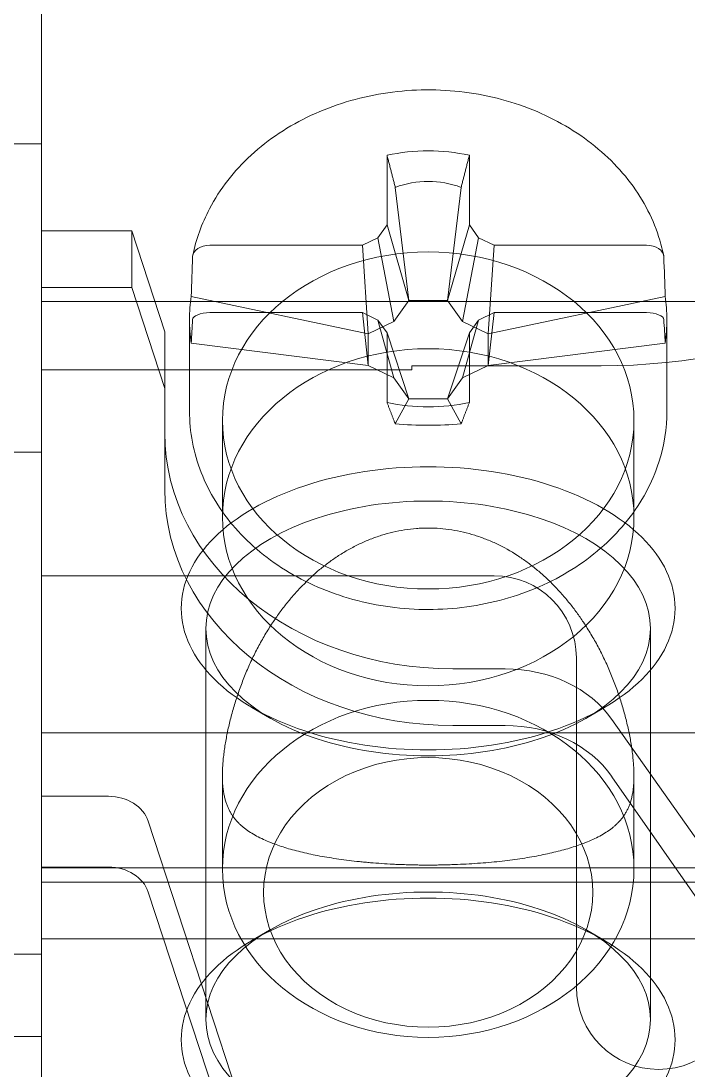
# Model space of a CAD drawing. Header units: millimetres. Extents: x 42151 to 59780, y 37376 to 44547.
# Drawn here: x 47656.36 to 47664.47, y 42997.36 to 43010.11 of the extents above; entities that cross this region are included whole.
import ezdxf

# ---------------------------------------------------------------- set-up
doc = ezdxf.new("R2010")
doc.units = ezdxf.units.MM
doc.set_wipeout_variables(frame=1)
doc.layers.add('! NO PLOT !', color=7, linetype='Continuous', true_color=0xff75dd, plot=False)
doc.layers.add('000-PI-Oprema', color=30, linetype='Continuous', lineweight=5)
doc.layers.add('004-PI-DIN Šina', color=3, linetype='Continuous')

# ---------------------------------------------------------------- blocks, each defined once
blk = doc.blocks.new('*U134')
at = {"layer": '004-PI-DIN Šina'}
blk.add_lwpolyline([(0, -12.5), (610, -12.5)], dxfattribs=at)
blk = doc.blocks.new('Shrack distriblock 125A')
blk.add_wipeout([(50953.151, 45336.978), (51024.151, 45336.978), (51024.151, 45240.978), (51017.651, 45240.978), (51017.651, 45241.478), (50959.651, 45241.478), (50959.651, 45240.978), (50953.151, 45240.978), (50953.151, 45241.478)]).dxf.layer = '! NO PLOT !'
at = {"layer": '000-PI-Oprema'}
for p, q in [((50959.651, 45307.148), (50959.651, 45272.808)), ((50959.651, 45307.148), (50959.651, 45272.808)), ((50953.151, 45283.928), (50959.651, 45283.928)), ((50953.151, 45283.928), (50959.651, 45283.928)), ((50963.851, 45283.787), (50963.851, 45282.94)), ((50963.851, 45283.787), (50963.851, 45282.94)), ((50964.851, 45282.94), (50964.851, 45283.787)), ((50964.851, 45282.94), (50964.851, 45283.787)), ((50964.116, 45282.022), (50963.951, 45283.397)), ((50964.116, 45282.022), (50963.951, 45283.397)), ((50964.751, 45283.397), (50964.587, 45282.022)), ((50964.751, 45283.397), (50964.587, 45282.022)), ((50963.851, 45282.94), (50963.741, 45282.785)), ((50963.851, 45282.94), (50963.741, 45282.785)), ((50964.116, 45282.022), (50963.851, 45282.94)), ((50964.116, 45282.022), (50963.851, 45282.94)), ((50964.587, 45282.022), (50964.851, 45282.94)), ((50964.587, 45282.022), (50964.851, 45282.94)), ((50964.961, 45282.785), (50964.851, 45282.94)), ((50964.961, 45282.785), (50964.851, 45282.94)), ((50960.749, 45282.87), (50959.651, 45282.87)), ((50960.749, 45282.87), (50959.651, 45282.87)), ((50961.151, 45281.641), (50960.749, 45282.87)), ((50960.749, 45282.87), (50960.749, 45282.182)), ((50961.151, 45281.641), (50960.749, 45282.87)), ((50960.749, 45282.87), (50960.749, 45282.182)), ((50963.741, 45282.785), (50963.551, 45282.695)), ((50963.741, 45282.785), (50963.551, 45282.695)), ((50963.935, 45281.766), (50963.741, 45282.785)), ((50963.935, 45281.766), (50963.741, 45282.785)), ((50964.961, 45282.785), (50964.767, 45281.766)), ((50964.961, 45282.785), (50964.767, 45281.766)), ((50965.151, 45282.695), (50964.961, 45282.785)), ((50965.151, 45282.695), (50964.961, 45282.785)), ((50963.551, 45282.695), (50961.698, 45282.695)), ((50963.551, 45282.695), (50961.698, 45282.695)), ((50963.622, 45281.618), (50963.551, 45282.695)), ((50963.622, 45281.618), (50963.551, 45282.695)), ((50965.151, 45282.695), (50965.08, 45281.618)), ((50965.151, 45282.695), (50965.08, 45281.618)), ((50967.004, 45282.695), (50965.151, 45282.695)), ((50967.004, 45282.695), (50965.151, 45282.695)), ((50960.749, 45282.182), (50959.651, 45282.182)), ((50960.749, 45282.182), (50959.651, 45282.182)), ((50961.151, 45280.953), (50960.749, 45282.182)), ((50961.151, 45280.953), (50960.749, 45282.182)), ((50959.651, 45282.01), (51017.651, 45282.01)), ((50959.651, 45282.01), (51017.651, 45282.01)), ((50961.472, 45282.072), (50963.622, 45281.618)), ((50961.472, 45282.072), (50963.622, 45281.618)), ((50964.116, 45282.022), (50963.935, 45281.766)), ((50964.116, 45282.022), (50963.935, 45281.766)), ((50964.116, 45282.022), (50964.587, 45282.022)), ((50964.116, 45282.022), (50964.587, 45282.022)), ((50964.767, 45281.766), (50964.587, 45282.022)), ((50964.767, 45281.766), (50964.587, 45282.022)), ((50965.08, 45281.618), (50967.23, 45282.072)), ((50965.08, 45281.618), (50967.23, 45282.072)), ((50961.698, 45281.875), (50963.551, 45281.875)), ((50961.698, 45281.875), (50963.551, 45281.875)), ((50963.551, 45281.875), (50963.622, 45281.232)), ((50963.551, 45281.875), (50963.741, 45281.785)), ((50963.551, 45281.875), (50963.622, 45281.232)), ((50963.551, 45281.875), (50963.741, 45281.785)), ((50964.961, 45281.785), (50965.151, 45281.875)), ((50964.961, 45281.785), (50965.151, 45281.875)), ((50965.08, 45281.232), (50965.151, 45281.875)), ((50965.08, 45281.232), (50965.151, 45281.875)), ((50965.151, 45281.875), (50967.004, 45281.875)), ((50965.151, 45281.875), (50967.004, 45281.875)), ((50961.451, 45280.679), (50961.451, 45281.791)), ((50961.451, 45280.679), (50961.451, 45281.791)), ((50963.935, 45281.766), (50963.622, 45281.618)), ((50963.935, 45281.766), (50963.622, 45281.618)), ((50963.741, 45281.785), (50963.851, 45281.63)), ((50963.741, 45281.785), (50963.935, 45281.084)), ((50963.741, 45281.785), (50963.851, 45281.63)), ((50963.741, 45281.785), (50963.935, 45281.084)), ((50964.767, 45281.084), (50964.961, 45281.785)), ((50964.767, 45281.084), (50964.961, 45281.785)), ((50965.08, 45281.618), (50964.767, 45281.766)), ((50965.08, 45281.618), (50964.767, 45281.766)), ((50964.851, 45281.63), (50964.961, 45281.785)), ((50964.851, 45281.63), (50964.961, 45281.785)), ((50967.251, 45280.679), (50967.251, 45281.791)), ((50967.251, 45280.679), (50967.251, 45281.791)), ((50961.151, 45280.413), (50961.151, 45281.641)), ((50961.151, 45280.413), (50961.151, 45281.641)), ((50963.622, 45281.232), (50963.622, 45281.618)), ((50963.622, 45281.232), (50963.622, 45281.618)), ((50963.851, 45281.63), (50963.851, 45280.783)), ((50963.851, 45281.63), (50964.116, 45280.827)), ((50963.851, 45281.63), (50963.851, 45280.783)), ((50963.851, 45281.63), (50964.116, 45280.827)), ((50964.587, 45280.827), (50964.851, 45281.63)), ((50964.587, 45280.827), (50964.851, 45281.63)), ((50964.851, 45280.783), (50964.851, 45281.63)), ((50964.851, 45280.783), (50964.851, 45281.63)), ((50965.08, 45281.618), (50965.08, 45281.232)), ((50965.08, 45281.618), (50965.08, 45281.232)), ((50963.622, 45281.232), (50961.472, 45281.503)), ((50963.622, 45281.232), (50961.472, 45281.503)), ((50967.23, 45281.503), (50965.08, 45281.232)), ((50967.23, 45281.503), (50965.08, 45281.232)), ((50964.151, 45281.178), (50959.651, 45281.178)), ((50964.151, 45281.178), (50959.651, 45281.178)), ((50963.622, 45281.232), (50963.935, 45281.084)), ((50963.622, 45281.232), (50963.935, 45281.084)), ((50964.151, 45281.228), (50964.151, 45281.178)), ((50966.451, 45281.228), (50964.151, 45281.228)), ((50964.151, 45281.228), (50964.151, 45281.178)), ((50966.451, 45281.228), (50964.151, 45281.228)), ((50964.767, 45281.084), (50965.08, 45281.232)), ((50964.767, 45281.084), (50965.08, 45281.232)), ((50963.935, 45281.084), (50964.116, 45280.827)), ((50963.935, 45281.084), (50964.116, 45280.827)), ((50964.587, 45280.827), (50964.767, 45281.084)), ((50964.587, 45280.827), (50964.767, 45281.084)), ((50963.951, 45280.522), (50964.116, 45280.827)), ((50963.951, 45280.522), (50964.116, 45280.827)), ((50964.587, 45280.827), (50964.116, 45280.827)), ((50964.587, 45280.827), (50964.116, 45280.827)), ((50964.587, 45280.827), (50964.751, 45280.522)), ((50964.587, 45280.827), (50964.751, 45280.522)), ((50961.851, 45280.564), (50961.851, 45279.388)), ((50961.851, 45280.564), (50961.851, 45279.388)), ((50966.851, 45280.564), (50966.851, 45279.388)), ((50966.851, 45280.564), (50966.851, 45279.388)), ((50961.151, 45279.724), (50961.151, 45280.413)), ((50961.151, 45279.724), (50961.151, 45280.413)), ((50953.151, 45280.178), (50959.651, 45280.178)), ((50953.151, 45280.178), (50959.651, 45280.178)), ((50965.151, 45278.678), (50959.651, 45278.678)), ((50965.151, 45278.678), (50959.651, 45278.678)), ((50961.651, 45278.036), (50961.651, 45273.285)), ((50961.651, 45278.036), (50961.651, 45273.285)), ((50967.051, 45278.036), (50967.051, 45273.285)), ((50967.051, 45278.036), (50967.051, 45273.285)), ((50966.151, 45273.678), (50966.151, 45277.678)), ((50966.151, 45273.678), (50966.151, 45277.678)), ((50965.285, 45277.546), (50964.651, 45277.546)), ((50965.285, 45277.546), (50964.651, 45277.546)), ((50962.423, 45276.951), (50962.209, 45277.077)), ((50962.423, 45276.951), (50962.209, 45277.077)), ((50966.279, 45276.951), (50966.493, 45277.077)), ((50966.279, 45276.951), (50966.493, 45277.077)), ((50969.067, 45273.409), (50966.584, 45276.931)), ((50969.067, 45273.409), (50966.584, 45276.931)), ((50965.285, 45276.857), (50964.651, 45276.857)), ((50965.285, 45276.857), (50964.651, 45276.857)), ((50959.651, 45276.767), (51017.651, 45276.767)), ((50959.651, 45276.767), (51017.651, 45276.767)), ((50961.851, 45276.245), (50961.851, 45275.115)), ((50961.851, 45276.245), (50961.851, 45275.115)), ((50969.067, 45272.67), (50966.584, 45276.235)), ((50969.067, 45272.67), (50966.584, 45276.235)), ((50966.851, 45276.245), (50966.851, 45275.115)), ((50966.851, 45276.245), (50966.851, 45275.115)), ((50959.651, 45275.997), (50960.467, 45275.997)), ((50959.651, 45275.997), (50960.467, 45275.997)), ((50960.95, 45275.693), (50962.405, 45271.246)), ((50960.95, 45275.693), (50962.405, 45271.246)), ((50959.651, 45275.137), (50960.467, 45275.137)), ((50959.651, 45275.137), (50960.467, 45275.137)), ((51017.651, 45275.127), (50959.651, 45275.127)), ((51017.651, 45275.127), (50959.651, 45275.127)), ((50961.851, 45275.115), (50961.851, 45275.115)), ((50961.851, 45275.115), (50961.851, 45275.115)), ((50961.851, 45275.115), (50961.851, 45275.115)), ((50961.851, 45275.115), (50961.851, 45275.115)), ((50966.851, 45275.115), (50966.851, 45275.115)), ((50966.851, 45275.115), (50966.851, 45275.115)), ((50966.851, 45275.115), (50966.851, 45275.115)), ((50966.851, 45275.115), (50966.851, 45275.115)), ((51017.651, 45274.955), (50959.651, 45274.955)), ((51017.651, 45274.955), (50959.651, 45274.955)), ((50960.95, 45274.833), (50962.405, 45270.386)), ((50960.95, 45274.833), (50962.405, 45270.386)), ((50962.423, 45274.369), (50962.209, 45274.244)), ((50962.423, 45274.369), (50962.209, 45274.244)), ((50966.279, 45274.369), (50966.493, 45274.244)), ((50966.279, 45274.369), (50966.493, 45274.244)), ((50959.651, 45274.266), (51017.651, 45274.266)), ((50959.651, 45274.266), (51017.651, 45274.266)), ((50953.151, 45274.078), (50959.651, 45274.078)), ((50953.151, 45274.078), (50959.651, 45274.078)), ((50953.151, 45273.078), (50959.651, 45273.078)), ((50953.151, 45273.078), (50959.651, 45273.078)), ((50959.651, 45271.509), (50959.651, 45272.808)), ((50959.651, 45271.509), (50959.651, 45272.808))]:
    blk.add_line(p, q, dxfattribs=at)
for centre, radius, start, end in [((50966.451, 45288.928), 7.7, 270, 90), ((50966.451, 45288.928), 7.7, 270, 90), ((50965.151, 45277.678), 1, 0, 90), ((50965.151, 45277.678), 1, 0, 90), ((50967.151, 45273.678), 1, 180, 0), ((50967.151, 45273.678), 1, 180, 0)]:
    blk.add_arc(centre, radius, start, end, dxfattribs=at)
for centre, major_axis, ratio, start_param, end_param in [((50964.351, 45282.285), (-1.9, 0), 0.819152, -1.83709, -1.304502), ((50964.351, 45282.285), (-1.9, 0), 0.819152, -1.83709, -1.304502), ((50961.692, 45282.551), (-0.204, -0.007), 0.70453, -1.622504, -0.05384), ((50961.692, 45282.551), (-0.204, -0.007), 0.70453, -1.622504, -0.05384), ((50967.01, 45282.551), (0.204, -0.007), 0.70453, 0.05384, 1.622504), ((50967.01, 45282.551), (0.204, -0.007), 0.70453, 0.05384, 1.622504), ((50964.351, 45280.659), (0, 7.058), 0.410887, 1.409849, 1.45085), ((50964.351, 45280.659), (0, 7.058), 0.410887, 1.409849, 1.45085), ((50964.351, 45280.659), (0, 7.058), 0.410887, -1.45085, -1.409849), ((50964.351, 45280.659), (0, 7.058), 0.410887, -1.45085, -1.409849), ((50964.351, 45282.285), (1.9, 0), 0.819152, -1.83709, -1.304502), ((50964.351, 45282.285), (1.9, 0), 0.819152, -1.83709, -1.304502), ((50964.351, 45278.281), (3, 0), 0.573576, 0, 3.141593), ((50964.351, 45278.281), (3, 0), 0.573576, 0, 3.141593), ((50964.351, 45278.036), (2.7, 0), 0.573576, 0, 3.141593), ((50964.351, 45278.036), (2.7, 0), 0.573576, 0, 3.141593), ((50964.351, 45278.281), (-3, 0), 0.573576, 0, 3.141593), ((50964.351, 45278.281), (-3, 0), 0.573576, 0, 3.141593), ((50964.351, 45278.036), (-2.7, 0), 0.573576, 0, 3.141593), ((50964.351, 45278.036), (-2.7, 0), 0.573576, 0, 3.141593), ((50965.285, 45276.317), (-1.5, 0), 0.819152, -2.617994, -1.570796), ((50965.285, 45276.317), (-1.5, 0), 0.819152, -2.617994, -1.570796), ((50965.285, 45275.614), (-1.5, 0), 0.829164, -2.617994, -1.570796), ((50965.285, 45275.614), (-1.5, 0), 0.829164, -2.617994, -1.570796), ((50960.467, 45275.587), (0.5, 0), 0.819152, 0.261799, 1.570796), ((50960.467, 45275.587), (0.5, 0), 0.819152, 0.261799, 1.570796), ((50960.467, 45274.727), (0.5, 0), 0.819152, 0.261799, 1.570796), ((50960.467, 45274.727), (0.5, 0), 0.819152, 0.261799, 1.570796), ((50964.351, 45273.039), (3, 0), 0.573576, 0, 3.141593), ((50964.351, 45273.039), (3, 0), 0.573576, 0, 3.141593), ((50964.351, 45273.285), (2.7, 0), 0.573576, 0, 3.141593), ((50964.351, 45273.285), (2.7, 0), 0.573576, 0, 3.141593), ((50964.351, 45273.285), (-2.7, 0), 0.573576, 0, 3.141593), ((50964.351, 45273.285), (-2.7, 0), 0.573576, 0, 3.141593), ((50964.351, 45273.039), (-3, 0), 0.573576, 0, 3.141593), ((50964.351, 45273.039), (-3, 0), 0.573576, 0, 3.141593)]:
    blk.add_ellipse(centre, major_axis=major_axis, ratio=ratio, start_param=start_param, end_param=end_param, dxfattribs=at)
at = {"layer": '000-PI-Oprema', "extrusion": (0, 0, -1)}
for centre, major_axis, ratio, start_param, end_param in [((50964.351, 45281.379), (0, -2.09), 0.736297, 2.878619, 3.404567), ((50964.351, 45281.379), (0, -2.09), 0.736297, 2.878619, 3.404567), ((50964.351, 45280.659), (0, 11.809), 0.245576, -1.45085, -1.409849), ((50964.351, 45280.659), (0, 11.809), 0.245576, -1.45085, -1.409849), ((50964.351, 45280.564), (-2.5, 0), 0.819152, -1.570796, 1.570796), ((50964.351, 45280.564), (-2.5, 0), 0.819152, -1.570796, 1.570796), ((50964.351, 45280.564), (2.5, 0), 0.819152, -1.570796, 1.570796), ((50964.351, 45280.564), (2.5, 0), 0.819152, -1.570796, 1.570796), ((50964.351, 45280.659), (0, 11.809), 0.245576, 1.409849, 1.45085), ((50964.351, 45280.659), (0, 11.809), 0.245576, 1.409849, 1.45085), ((50964.351, 45281.302), (-2.744, 1.231), 0.761539, -0.329093, -0.209146), ((50964.351, 45281.302), (-2.744, 1.231), 0.761539, -0.329093, -0.209146), ((50964.351, 45281.302), (-2.744, -1.231), 0.761539, 3.350739, 3.470685), ((50964.351, 45281.302), (-2.744, -1.231), 0.761539, 3.350739, 3.470685), ((50961.692, 45281.789), (0.204, 0.003), 0.4213, -3.107899, -1.539235), ((50961.692, 45281.789), (0.204, 0.003), 0.4213, -3.107899, -1.539235), ((50967.01, 45281.789), (-0.204, 0.003), 0.4213, -4.74395, -3.175286), ((50967.01, 45281.789), (-0.204, 0.003), 0.4213, -4.74395, -3.175286), ((50964.351, 45281.302), (-2.744, 1.231), 0.761539, -0.449039, -0.329093), ((50964.351, 45281.302), (-2.744, 1.231), 0.761539, -0.449039, -0.329093), ((50964.351, 45281.302), (-2.744, -1.231), 0.761539, -2.8125, -2.692553), ((50964.351, 45281.302), (-2.744, -1.231), 0.761539, -2.8125, -2.692553), ((50964.351, 45279.388), (-2.5, 0), 0.819152, -1.570796, 1.570796), ((50964.351, 45279.388), (-2.5, 0), 0.819152, -1.570796, 1.570796), ((50964.351, 45279.388), (2.5, 0), 0.819152, -1.570796, 1.570796), ((50964.351, 45279.388), (2.5, 0), 0.819152, -1.570796, 1.570796), ((50964.351, 45280.97), (-1.539, 0), 0.301619, -1.83377, -1.307822), ((50964.351, 45280.97), (-1.539, 0), 0.301619, -1.83377, -1.307822), ((50964.651, 45280.413), (-3.5, 0), 0.819152, -1.570796, 0), ((50964.651, 45280.413), (-3.5, 0), 0.819152, -1.570796, 0), ((50964.651, 45279.724), (-3.5, 0), 0.819152, -1.570796, 0), ((50964.651, 45279.724), (-3.5, 0), 0.819152, -1.570796, 0), ((50964.351, 45275.115), (-2.5, 0), 0.819152, 0, 1.570796), ((50964.351, 45275.115), (-2.5, 0), 0.819152, 0, 1.570796), ((50964.351, 45275.115), (2.5, 0), 0.819152, -1.570796, 0), ((50964.351, 45275.115), (2.5, 0), 0.819152, -1.570796, 0), ((50964.351, 45274.829), (-2, 0), 0.819152, 0, 3.141593), ((50964.351, 45274.829), (-2, 0), 0.819152, 0, 3.141593), ((50964.351, 45275.115), (-2.5, 0), 0.819152, -1.570796, 0), ((50964.351, 45275.115), (-2.5, 0), 0.819152, -1.570796, 0), ((50964.351, 45275.115), (2.5, 0), 0.819152, 0, 1.570796), ((50964.351, 45275.115), (2.5, 0), 0.819152, 0, 1.570796), ((50964.351, 45274.829), (2, 0), 0.819152, 0, 3.141593), ((50964.351, 45274.829), (2, 0), 0.819152, 0, 3.141593)]:
    blk.add_ellipse(centre, major_axis=major_axis, ratio=ratio, start_param=start_param, end_param=end_param, dxfattribs=at)
at = {"layer": '000-PI-Oprema'}
for points, knots in [([(50967.212, 45282.567), (50967.161, 45282.818), (50967.064, 45283.061), (50966.782, 45283.512), (50966.596, 45283.719), (50966.155, 45284.077), (50965.899, 45284.226), (50965.342, 45284.452), (50965.041, 45284.527), (50964.424, 45284.595), (50964.109, 45284.588), (50963.498, 45284.49), (50963.202, 45284.4), (50962.658, 45284.146), (50962.41, 45283.982), (50961.992, 45283.598), (50961.82, 45283.377), (50961.599, 45282.956), (50961.53, 45282.764), (50961.49, 45282.567)], [0.162405, 0.162405, 0.162405, 0.162405, 0.4733, 0.4733, 0.789855, 0.789855, 1.112049, 1.112049, 1.43711, 1.43711, 1.763061, 1.763061, 2.088939, 2.088939, 2.413664, 2.413664, 2.734966, 2.734966, 2.979187, 2.979187, 2.979187, 2.979187]), ([(50967.212, 45282.567), (50967.161, 45282.818), (50967.064, 45283.061), (50966.782, 45283.512), (50966.596, 45283.719), (50966.155, 45284.077), (50965.899, 45284.226), (50965.342, 45284.452), (50965.041, 45284.527), (50964.424, 45284.595), (50964.109, 45284.588), (50963.498, 45284.49), (50963.202, 45284.4), (50962.658, 45284.146), (50962.41, 45283.982), (50961.992, 45283.598), (50961.82, 45283.377), (50961.599, 45282.956), (50961.53, 45282.764), (50961.49, 45282.567)], [0.162405, 0.162405, 0.162405, 0.162405, 0.4733, 0.4733, 0.789855, 0.789855, 1.112049, 1.112049, 1.43711, 1.43711, 1.763061, 1.763061, 2.088939, 2.088939, 2.413664, 2.413664, 2.734966, 2.734966, 2.979187, 2.979187, 2.979187, 2.979187]), ([(50961.451, 45280.679), (50961.451, 45280.425), (50961.5, 45280.172), (50961.688, 45279.689), (50961.829, 45279.46), (50962.191, 45279.048), (50962.413, 45278.866), (50962.915, 45278.567), (50963.197, 45278.451), (50963.79, 45278.299), (50964.101, 45278.262), (50964.723, 45278.273), (50965.034, 45278.321), (50965.62, 45278.495), (50965.897, 45278.621), (50966.388, 45278.942), (50966.602, 45279.135), (50966.944, 45279.568), (50967.074, 45279.807), (50967.218, 45280.26), (50967.251, 45280.47), (50967.251, 45280.679)], [3.141593, 3.141593, 3.141593, 3.141593, 3.451487, 3.451487, 3.764712, 3.764712, 4.084243, 4.084243, 4.408137, 4.408137, 4.733785, 4.733785, 5.059799, 5.059799, 5.385318, 5.385318, 5.708784, 5.708784, 6.027392, 6.027392, 6.283185, 6.283185, 6.283185, 6.283185]), ([(50961.451, 45280.679), (50961.451, 45280.425), (50961.5, 45280.172), (50961.688, 45279.689), (50961.829, 45279.46), (50962.191, 45279.048), (50962.413, 45278.866), (50962.915, 45278.567), (50963.197, 45278.451), (50963.79, 45278.299), (50964.101, 45278.262), (50964.723, 45278.273), (50965.034, 45278.321), (50965.62, 45278.495), (50965.897, 45278.621), (50966.388, 45278.942), (50966.602, 45279.135), (50966.944, 45279.568), (50967.074, 45279.807), (50967.218, 45280.26), (50967.251, 45280.47), (50967.251, 45280.679)], [3.141593, 3.141593, 3.141593, 3.141593, 3.451487, 3.451487, 3.764712, 3.764712, 4.084243, 4.084243, 4.408137, 4.408137, 4.733785, 4.733785, 5.059799, 5.059799, 5.385318, 5.385318, 5.708784, 5.708784, 6.027392, 6.027392, 6.283185, 6.283185, 6.283185, 6.283185]), ([(50964.351, 45275.161), (50964.327, 45275.161), (50964.303, 45275.161), (50964.279, 45275.161), (50964.255, 45275.161), (50964.231, 45275.162), (50964.207, 45275.162), (50964.183, 45275.163), (50964.159, 45275.163), (50964.136, 45275.164), (50964.112, 45275.164), (50964.088, 45275.165), (50964.064, 45275.166), (50964.041, 45275.167), (50964.017, 45275.167), (50963.994, 45275.168), (50963.97, 45275.169), (50963.947, 45275.17), (50963.923, 45275.172), (50963.877, 45275.174), (50963.83, 45275.177), (50963.785, 45275.18), (50963.739, 45275.183), (50963.693, 45275.186), (50963.649, 45275.19), (50963.627, 45275.192), (50963.605, 45275.194), (50963.583, 45275.196), (50963.561, 45275.198), (50963.539, 45275.2), (50963.517, 45275.203), (50963.474, 45275.207), (50963.431, 45275.212), (50963.39, 45275.217), (50963.348, 45275.222), (50963.307, 45275.228), (50963.266, 45275.233), (50963.226, 45275.239), (50963.186, 45275.245), (50963.148, 45275.252), (50963.109, 45275.258), (50963.071, 45275.264), (50963.034, 45275.271), (50962.961, 45275.285), (50962.891, 45275.3), (50962.824, 45275.316), (50962.79, 45275.324), (50962.758, 45275.332), (50962.726, 45275.341), (50962.694, 45275.349), (50962.663, 45275.358), (50962.633, 45275.367), (50962.603, 45275.376), (50962.574, 45275.386), (50962.545, 45275.395), (50962.517, 45275.405), (50962.49, 45275.415), (50962.463, 45275.425), (50962.431, 45275.437), (50962.401, 45275.45), (50962.371, 45275.463), (50962.342, 45275.476), (50962.314, 45275.489), (50962.287, 45275.503), (50962.26, 45275.517), (50962.234, 45275.532), (50962.21, 45275.547), (50962.185, 45275.562), (50962.161, 45275.578), (50962.139, 45275.594), (50962.128, 45275.602), (50962.117, 45275.611), (50962.106, 45275.619), (50962.096, 45275.628), (50962.085, 45275.637), (50962.075, 45275.646), (50962.065, 45275.655), (50962.056, 45275.664), (50962.046, 45275.674), (50962.037, 45275.683), (50962.028, 45275.693), (50962.019, 45275.703), (50962.01, 45275.713), (50962.002, 45275.723), (50961.993, 45275.734), (50961.985, 45275.744), (50961.977, 45275.755), (50961.97, 45275.767), (50961.962, 45275.778), (50961.955, 45275.79), (50961.948, 45275.802), (50961.941, 45275.814), (50961.934, 45275.827), (50961.928, 45275.84), (50961.922, 45275.852), (50961.916, 45275.865), (50961.911, 45275.878), (50961.905, 45275.891), (50961.9, 45275.905), (50961.896, 45275.919), (50961.891, 45275.933), (50961.887, 45275.948), (50961.883, 45275.963), (50961.879, 45275.979), (50961.875, 45275.995), (50961.872, 45276.011), (50961.868, 45276.028), (50961.865, 45276.045), (50961.863, 45276.063), (50961.86, 45276.081), (50961.858, 45276.1), (50961.856, 45276.119), (50961.855, 45276.139), (50961.853, 45276.159), (50961.852, 45276.18), (50961.852, 45276.19), (50961.852, 45276.201), (50961.851, 45276.211), (50961.851, 45276.222), (50961.851, 45276.233), (50961.851, 45276.244), (50961.851, 45276.266), (50961.851, 45276.289), (50961.852, 45276.312), (50961.853, 45276.324), (50961.853, 45276.335), (50961.854, 45276.347), (50961.855, 45276.359), (50961.855, 45276.371), (50961.856, 45276.383), (50961.858, 45276.407), (50961.86, 45276.432), (50961.862, 45276.457), (50961.865, 45276.482), (50961.868, 45276.507), (50961.871, 45276.532), (50961.874, 45276.558), (50961.878, 45276.583), (50961.882, 45276.609), (50961.886, 45276.635), (50961.89, 45276.661), (50961.895, 45276.687), (50961.9, 45276.713), (50961.905, 45276.739), (50961.91, 45276.765), (50961.915, 45276.791), (50961.921, 45276.817), (50961.927, 45276.843), (50961.933, 45276.871), (50961.94, 45276.899), (50961.947, 45276.927), (50961.954, 45276.954), (50961.961, 45276.982), (50961.969, 45277.009), (50961.976, 45277.037), (50961.984, 45277.064), (50961.992, 45277.092), (50962, 45277.119), (50962.009, 45277.147), (50962.018, 45277.174), (50962.026, 45277.201), (50962.035, 45277.229), (50962.045, 45277.256), (50962.054, 45277.283), (50962.064, 45277.31), (50962.074, 45277.337), (50962.084, 45277.364), (50962.094, 45277.391), (50962.105, 45277.418), (50962.115, 45277.445), (50962.126, 45277.471), (50962.137, 45277.498), (50962.159, 45277.551), (50962.183, 45277.603), (50962.207, 45277.655), (50962.232, 45277.707), (50962.258, 45277.759), (50962.284, 45277.809), (50962.298, 45277.835), (50962.312, 45277.86), (50962.326, 45277.885), (50962.34, 45277.91), (50962.354, 45277.934), (50962.368, 45277.959), (50962.398, 45278.008), (50962.428, 45278.057), (50962.46, 45278.105), (50962.487, 45278.145), (50962.514, 45278.185), (50962.542, 45278.224), (50962.571, 45278.263), (50962.6, 45278.301), (50962.63, 45278.339), (50962.66, 45278.376), (50962.691, 45278.413), (50962.723, 45278.449), (50962.754, 45278.486), (50962.787, 45278.521), (50962.821, 45278.555), (50962.888, 45278.624), (50962.958, 45278.69), (50963.031, 45278.751), (50963.068, 45278.781), (50963.106, 45278.811), (50963.145, 45278.839), (50963.183, 45278.868), (50963.223, 45278.895), (50963.263, 45278.922), (50963.304, 45278.948), (50963.345, 45278.973), (50963.387, 45278.996), (50963.429, 45279.02), (50963.472, 45279.042), (50963.516, 45279.063), (50963.559, 45279.084), (50963.603, 45279.103), (50963.648, 45279.121), (50963.67, 45279.13), (50963.693, 45279.138), (50963.716, 45279.146), (50963.738, 45279.154), (50963.761, 45279.162), (50963.784, 45279.169), (50963.829, 45279.183), (50963.876, 45279.196), (50963.923, 45279.207), (50963.969, 45279.218), (50964.017, 45279.227), (50964.064, 45279.234), (50964.112, 45279.242), (50964.159, 45279.247), (50964.207, 45279.251), (50964.231, 45279.253), (50964.255, 45279.254), (50964.279, 45279.255), (50964.303, 45279.256), (50964.327, 45279.257), (50964.351, 45279.257)], [0, 0, 0, 0, 0.071888, 0.071888, 0.071888, 0.14386, 0.14386, 0.14386, 0.215863, 0.215863, 0.215863, 0.287842, 0.287842, 0.287842, 0.359741, 0.359741, 0.359741, 0.431621, 0.431621, 0.431621, 0.575626, 0.575626, 0.575626, 0.719663, 0.719663, 0.719663, 0.791565, 0.791565, 0.791565, 0.86345, 0.86345, 0.86345, 1.00754, 1.00754, 1.00754, 1.151908, 1.151908, 1.151908, 1.296294, 1.296294, 1.296294, 1.440361, 1.440361, 1.440361, 1.728314, 1.728314, 1.728314, 1.872779, 1.872779, 1.872779, 2.017446, 2.017446, 2.017446, 2.162158, 2.162158, 2.162158, 2.306719, 2.306719, 2.306719, 2.479472, 2.479472, 2.479472, 2.651896, 2.651896, 2.651896, 2.824736, 2.824736, 2.824736, 2.997728, 2.997728, 2.997728, 3.084202, 3.084202, 3.084202, 3.170626, 3.170626, 3.170626, 3.25698, 3.25698, 3.25698, 3.343248, 3.343248, 3.343248, 3.429419, 3.429419, 3.429419, 3.515646, 3.515646, 3.515646, 3.602158, 3.602158, 3.602158, 3.68876, 3.68876, 3.68876, 3.770061, 3.770061, 3.770061, 3.851224, 3.851224, 3.851224, 3.932233, 3.932233, 3.932233, 4.013147, 4.013147, 4.013147, 4.094186, 4.094186, 4.094186, 4.175202, 4.175202, 4.175202, 4.256159, 4.256159, 4.256159, 4.296679, 4.296679, 4.296679, 4.337184, 4.337184, 4.337184, 4.41813, 4.41813, 4.41813, 4.45864, 4.45864, 4.45864, 4.499142, 4.499142, 4.499142, 4.58008, 4.58008, 4.58008, 4.661113, 4.661113, 4.661113, 4.742093, 4.742093, 4.742093, 4.823033, 4.823033, 4.823033, 4.904081, 4.904081, 4.904081, 4.985206, 4.985206, 4.985206, 5.071356, 5.071356, 5.071356, 5.15734, 5.15734, 5.15734, 5.243338, 5.243338, 5.243338, 5.329432, 5.329432, 5.329432, 5.415618, 5.415618, 5.415618, 5.501886, 5.501886, 5.501886, 5.588218, 5.588218, 5.588218, 5.674589, 5.674589, 5.674589, 5.847312, 5.847312, 5.847312, 6.019742, 6.019742, 6.019742, 6.105738, 6.105738, 6.105738, 6.191817, 6.191817, 6.191817, 6.36458, 6.36458, 6.36458, 6.509557, 6.509557, 6.509557, 6.654631, 6.654631, 6.654631, 6.799616, 6.799616, 6.799616, 6.944361, 6.944361, 6.944361, 7.232781, 7.232781, 7.232781, 7.377104, 7.377104, 7.377104, 7.522022, 7.522022, 7.522022, 7.667128, 7.667128, 7.667128, 7.812077, 7.812077, 7.812077, 7.95661, 7.95661, 7.95661, 8.028668, 8.028668, 8.028668, 8.100624, 8.100624, 8.100624, 8.244804, 8.244804, 8.244804, 8.38905, 8.38905, 8.38905, 8.533024, 8.533024, 8.533024, 8.605069, 8.605069, 8.605069, 8.677165, 8.677165, 8.677165, 8.677165]), ([(50964.351, 45275.161), (50964.327, 45275.161), (50964.303, 45275.161), (50964.279, 45275.161), (50964.255, 45275.161), (50964.231, 45275.162), (50964.207, 45275.162), (50964.183, 45275.163), (50964.159, 45275.163), (50964.136, 45275.164), (50964.112, 45275.164), (50964.088, 45275.165), (50964.064, 45275.166), (50964.041, 45275.167), (50964.017, 45275.167), (50963.994, 45275.168), (50963.97, 45275.169), (50963.947, 45275.17), (50963.923, 45275.172), (50963.877, 45275.174), (50963.83, 45275.177), (50963.785, 45275.18), (50963.739, 45275.183), (50963.693, 45275.186), (50963.649, 45275.19), (50963.627, 45275.192), (50963.605, 45275.194), (50963.583, 45275.196), (50963.561, 45275.198), (50963.539, 45275.2), (50963.517, 45275.203), (50963.474, 45275.207), (50963.431, 45275.212), (50963.39, 45275.217), (50963.348, 45275.222), (50963.307, 45275.228), (50963.266, 45275.233), (50963.226, 45275.239), (50963.186, 45275.245), (50963.148, 45275.252), (50963.109, 45275.258), (50963.071, 45275.264), (50963.034, 45275.271), (50962.961, 45275.285), (50962.891, 45275.3), (50962.824, 45275.316), (50962.79, 45275.324), (50962.758, 45275.332), (50962.726, 45275.341), (50962.694, 45275.349), (50962.663, 45275.358), (50962.633, 45275.367), (50962.603, 45275.376), (50962.574, 45275.386), (50962.545, 45275.395), (50962.517, 45275.405), (50962.49, 45275.415), (50962.463, 45275.425), (50962.431, 45275.437), (50962.401, 45275.45), (50962.371, 45275.463), (50962.342, 45275.476), (50962.314, 45275.489), (50962.287, 45275.503), (50962.26, 45275.517), (50962.234, 45275.532), (50962.21, 45275.547), (50962.185, 45275.562), (50962.161, 45275.578), (50962.139, 45275.594), (50962.128, 45275.602), (50962.117, 45275.611), (50962.106, 45275.619), (50962.096, 45275.628), (50962.085, 45275.637), (50962.075, 45275.646), (50962.065, 45275.655), (50962.056, 45275.664), (50962.046, 45275.674), (50962.037, 45275.683), (50962.028, 45275.693), (50962.019, 45275.703), (50962.01, 45275.713), (50962.002, 45275.723), (50961.993, 45275.734), (50961.985, 45275.744), (50961.977, 45275.755), (50961.97, 45275.767), (50961.962, 45275.778), (50961.955, 45275.79), (50961.948, 45275.802), (50961.941, 45275.814), (50961.934, 45275.827), (50961.928, 45275.84), (50961.922, 45275.852), (50961.916, 45275.865), (50961.911, 45275.878), (50961.905, 45275.891), (50961.9, 45275.905), (50961.896, 45275.919), (50961.891, 45275.933), (50961.887, 45275.948), (50961.883, 45275.963), (50961.879, 45275.979), (50961.875, 45275.995), (50961.872, 45276.011), (50961.868, 45276.028), (50961.865, 45276.045), (50961.863, 45276.063), (50961.86, 45276.081), (50961.858, 45276.1), (50961.856, 45276.119), (50961.855, 45276.139), (50961.853, 45276.159), (50961.852, 45276.18), (50961.852, 45276.19), (50961.852, 45276.201), (50961.851, 45276.211), (50961.851, 45276.222), (50961.851, 45276.233), (50961.851, 45276.244), (50961.851, 45276.266), (50961.851, 45276.289), (50961.852, 45276.312), (50961.853, 45276.324), (50961.853, 45276.335), (50961.854, 45276.347), (50961.855, 45276.359), (50961.855, 45276.371), (50961.856, 45276.383), (50961.858, 45276.407), (50961.86, 45276.432), (50961.862, 45276.457), (50961.865, 45276.482), (50961.868, 45276.507), (50961.871, 45276.532), (50961.874, 45276.558), (50961.878, 45276.583), (50961.882, 45276.609), (50961.886, 45276.635), (50961.89, 45276.661), (50961.895, 45276.687), (50961.9, 45276.713), (50961.905, 45276.739), (50961.91, 45276.765), (50961.915, 45276.791), (50961.921, 45276.817), (50961.927, 45276.843), (50961.933, 45276.871), (50961.94, 45276.899), (50961.947, 45276.927), (50961.954, 45276.954), (50961.961, 45276.982), (50961.969, 45277.009), (50961.976, 45277.037), (50961.984, 45277.064), (50961.992, 45277.092), (50962, 45277.119), (50962.009, 45277.147), (50962.018, 45277.174), (50962.026, 45277.201), (50962.035, 45277.229), (50962.045, 45277.256), (50962.054, 45277.283), (50962.064, 45277.31), (50962.074, 45277.337), (50962.084, 45277.364), (50962.094, 45277.391), (50962.105, 45277.418), (50962.115, 45277.445), (50962.126, 45277.471), (50962.137, 45277.498), (50962.159, 45277.551), (50962.183, 45277.603), (50962.207, 45277.655), (50962.232, 45277.707), (50962.258, 45277.759), (50962.284, 45277.809), (50962.298, 45277.835), (50962.312, 45277.86), (50962.326, 45277.885), (50962.34, 45277.91), (50962.354, 45277.934), (50962.368, 45277.959), (50962.398, 45278.008), (50962.428, 45278.057), (50962.46, 45278.105), (50962.487, 45278.145), (50962.514, 45278.185), (50962.542, 45278.224), (50962.571, 45278.263), (50962.6, 45278.301), (50962.63, 45278.339), (50962.66, 45278.376), (50962.691, 45278.413), (50962.723, 45278.449), (50962.754, 45278.486), (50962.787, 45278.521), (50962.821, 45278.555), (50962.888, 45278.624), (50962.958, 45278.69), (50963.031, 45278.751), (50963.068, 45278.781), (50963.106, 45278.811), (50963.145, 45278.839), (50963.183, 45278.868), (50963.223, 45278.895), (50963.263, 45278.922), (50963.304, 45278.948), (50963.345, 45278.973), (50963.387, 45278.996), (50963.429, 45279.02), (50963.472, 45279.042), (50963.516, 45279.063), (50963.559, 45279.084), (50963.603, 45279.103), (50963.648, 45279.121), (50963.67, 45279.13), (50963.693, 45279.138), (50963.716, 45279.146), (50963.738, 45279.154), (50963.761, 45279.162), (50963.784, 45279.169), (50963.829, 45279.183), (50963.876, 45279.196), (50963.923, 45279.207), (50963.969, 45279.218), (50964.017, 45279.227), (50964.064, 45279.234), (50964.112, 45279.242), (50964.159, 45279.247), (50964.207, 45279.251), (50964.231, 45279.253), (50964.255, 45279.254), (50964.279, 45279.255), (50964.303, 45279.256), (50964.327, 45279.257), (50964.351, 45279.257)], [0, 0, 0, 0, 0.071888, 0.071888, 0.071888, 0.14386, 0.14386, 0.14386, 0.215863, 0.215863, 0.215863, 0.287842, 0.287842, 0.287842, 0.359741, 0.359741, 0.359741, 0.431621, 0.431621, 0.431621, 0.575626, 0.575626, 0.575626, 0.719663, 0.719663, 0.719663, 0.791565, 0.791565, 0.791565, 0.86345, 0.86345, 0.86345, 1.00754, 1.00754, 1.00754, 1.151908, 1.151908, 1.151908, 1.296294, 1.296294, 1.296294, 1.440361, 1.440361, 1.440361, 1.728314, 1.728314, 1.728314, 1.872779, 1.872779, 1.872779, 2.017446, 2.017446, 2.017446, 2.162158, 2.162158, 2.162158, 2.306719, 2.306719, 2.306719, 2.479472, 2.479472, 2.479472, 2.651896, 2.651896, 2.651896, 2.824736, 2.824736, 2.824736, 2.997728, 2.997728, 2.997728, 3.084202, 3.084202, 3.084202, 3.170626, 3.170626, 3.170626, 3.25698, 3.25698, 3.25698, 3.343248, 3.343248, 3.343248, 3.429419, 3.429419, 3.429419, 3.515646, 3.515646, 3.515646, 3.602158, 3.602158, 3.602158, 3.68876, 3.68876, 3.68876, 3.770061, 3.770061, 3.770061, 3.851224, 3.851224, 3.851224, 3.932233, 3.932233, 3.932233, 4.013147, 4.013147, 4.013147, 4.094186, 4.094186, 4.094186, 4.175202, 4.175202, 4.175202, 4.256159, 4.256159, 4.256159, 4.296679, 4.296679, 4.296679, 4.337184, 4.337184, 4.337184, 4.41813, 4.41813, 4.41813, 4.45864, 4.45864, 4.45864, 4.499142, 4.499142, 4.499142, 4.58008, 4.58008, 4.58008, 4.661113, 4.661113, 4.661113, 4.742093, 4.742093, 4.742093, 4.823033, 4.823033, 4.823033, 4.904081, 4.904081, 4.904081, 4.985206, 4.985206, 4.985206, 5.071356, 5.071356, 5.071356, 5.15734, 5.15734, 5.15734, 5.243338, 5.243338, 5.243338, 5.329432, 5.329432, 5.329432, 5.415618, 5.415618, 5.415618, 5.501886, 5.501886, 5.501886, 5.588218, 5.588218, 5.588218, 5.674589, 5.674589, 5.674589, 5.847312, 5.847312, 5.847312, 6.019742, 6.019742, 6.019742, 6.105738, 6.105738, 6.105738, 6.191817, 6.191817, 6.191817, 6.36458, 6.36458, 6.36458, 6.509557, 6.509557, 6.509557, 6.654631, 6.654631, 6.654631, 6.799616, 6.799616, 6.799616, 6.944361, 6.944361, 6.944361, 7.232781, 7.232781, 7.232781, 7.377104, 7.377104, 7.377104, 7.522022, 7.522022, 7.522022, 7.667128, 7.667128, 7.667128, 7.812077, 7.812077, 7.812077, 7.95661, 7.95661, 7.95661, 8.028668, 8.028668, 8.028668, 8.100624, 8.100624, 8.100624, 8.244804, 8.244804, 8.244804, 8.38905, 8.38905, 8.38905, 8.533024, 8.533024, 8.533024, 8.605069, 8.605069, 8.605069, 8.677165, 8.677165, 8.677165, 8.677165]), ([(50964.351, 45279.257), (50964.447, 45279.257), (50964.543, 45279.249), (50964.637, 45279.235), (50964.685, 45279.227), (50964.732, 45279.218), (50964.778, 45279.207), (50964.825, 45279.196), (50964.871, 45279.183), (50964.917, 45279.169), (50964.962, 45279.155), (50965.008, 45279.139), (50965.052, 45279.121), (50965.097, 45279.104), (50965.141, 45279.085), (50965.184, 45279.064), (50965.271, 45279.023), (50965.354, 45278.976), (50965.435, 45278.924), (50965.475, 45278.898), (50965.514, 45278.871), (50965.553, 45278.843), (50965.591, 45278.814), (50965.629, 45278.785), (50965.666, 45278.754), (50965.703, 45278.724), (50965.739, 45278.692), (50965.775, 45278.66), (50965.81, 45278.627), (50965.844, 45278.593), (50965.878, 45278.559), (50965.911, 45278.525), (50965.944, 45278.49), (50965.976, 45278.454), (50966.007, 45278.418), (50966.038, 45278.381), (50966.068, 45278.344), (50966.098, 45278.307), (50966.127, 45278.269), (50966.155, 45278.23), (50966.183, 45278.192), (50966.211, 45278.152), (50966.237, 45278.112), (50966.269, 45278.064), (50966.3, 45278.016), (50966.329, 45277.966), (50966.359, 45277.916), (50966.387, 45277.866), (50966.415, 45277.815), (50966.442, 45277.764), (50966.468, 45277.712), (50966.492, 45277.66), (50966.517, 45277.608), (50966.541, 45277.555), (50966.563, 45277.502), (50966.574, 45277.475), (50966.585, 45277.449), (50966.596, 45277.422), (50966.607, 45277.395), (50966.617, 45277.368), (50966.627, 45277.341), (50966.637, 45277.314), (50966.647, 45277.287), (50966.656, 45277.26), (50966.665, 45277.233), (50966.674, 45277.205), (50966.683, 45277.178), (50966.692, 45277.15), (50966.701, 45277.123), (50966.709, 45277.095), (50966.717, 45277.068), (50966.725, 45277.04), (50966.733, 45277.012), (50966.74, 45276.984), (50966.748, 45276.956), (50966.755, 45276.929), (50966.762, 45276.901), (50966.768, 45276.873), (50966.775, 45276.845), (50966.781, 45276.819), (50966.786, 45276.793), (50966.792, 45276.767), (50966.797, 45276.741), (50966.802, 45276.715), (50966.807, 45276.689), (50966.811, 45276.663), (50966.816, 45276.637), (50966.82, 45276.611), (50966.824, 45276.585), (50966.827, 45276.56), (50966.831, 45276.534), (50966.834, 45276.509), (50966.837, 45276.484), (50966.839, 45276.459), (50966.842, 45276.434), (50966.844, 45276.409), (50966.846, 45276.385), (50966.847, 45276.373), (50966.847, 45276.361), (50966.848, 45276.349), (50966.849, 45276.337), (50966.849, 45276.325), (50966.85, 45276.314), (50966.851, 45276.291), (50966.851, 45276.268), (50966.851, 45276.246), (50966.851, 45276.235), (50966.851, 45276.224), (50966.851, 45276.213), (50966.85, 45276.202), (50966.85, 45276.192), (50966.85, 45276.181), (50966.849, 45276.16), (50966.848, 45276.14), (50966.846, 45276.121), (50966.844, 45276.102), (50966.842, 45276.083), (50966.84, 45276.065), (50966.837, 45276.047), (50966.834, 45276.029), (50966.831, 45276.013), (50966.824, 45275.979), (50966.816, 45275.949), (50966.807, 45275.92), (50966.802, 45275.906), (50966.797, 45275.892), (50966.792, 45275.879), (50966.786, 45275.866), (50966.781, 45275.853), (50966.775, 45275.841), (50966.769, 45275.828), (50966.762, 45275.815), (50966.755, 45275.803), (50966.748, 45275.791), (50966.741, 45275.779), (50966.733, 45275.768), (50966.726, 45275.757), (50966.718, 45275.746), (50966.71, 45275.735), (50966.701, 45275.724), (50966.693, 45275.714), (50966.684, 45275.704), (50966.675, 45275.694), (50966.666, 45275.684), (50966.657, 45275.674), (50966.647, 45275.665), (50966.637, 45275.656), (50966.627, 45275.646), (50966.617, 45275.637), (50966.607, 45275.629), (50966.597, 45275.62), (50966.586, 45275.611), (50966.575, 45275.603), (50966.564, 45275.595), (50966.542, 45275.578), (50966.518, 45275.563), (50966.494, 45275.547), (50966.469, 45275.532), (50966.443, 45275.518), (50966.416, 45275.503), (50966.389, 45275.489), (50966.36, 45275.476), (50966.331, 45275.463), (50966.301, 45275.45), (50966.27, 45275.437), (50966.238, 45275.425), (50966.212, 45275.414), (50966.184, 45275.405), (50966.156, 45275.395), (50966.128, 45275.385), (50966.099, 45275.376), (50966.069, 45275.367), (50966.039, 45275.358), (50966.008, 45275.349), (50965.976, 45275.341), (50965.945, 45275.332), (50965.912, 45275.324), (50965.879, 45275.316), (50965.846, 45275.308), (50965.811, 45275.3), (50965.776, 45275.293), (50965.741, 45275.286), (50965.705, 45275.278), (50965.668, 45275.271), (50965.631, 45275.264), (50965.593, 45275.258), (50965.554, 45275.251), (50965.515, 45275.245), (50965.475, 45275.239), (50965.435, 45275.233), (50965.395, 45275.227), (50965.354, 45275.222), (50965.312, 45275.217), (50965.27, 45275.212), (50965.227, 45275.207), (50965.184, 45275.202), (50965.141, 45275.198), (50965.097, 45275.194), (50965.053, 45275.19), (50965.008, 45275.186), (50964.963, 45275.183), (50964.917, 45275.18), (50964.825, 45275.174), (50964.732, 45275.169), (50964.637, 45275.166), (50964.614, 45275.165), (50964.59, 45275.164), (50964.566, 45275.164), (50964.542, 45275.163), (50964.519, 45275.163), (50964.495, 45275.162), (50964.471, 45275.162), (50964.447, 45275.161), (50964.423, 45275.161), (50964.399, 45275.161), (50964.375, 45275.161), (50964.351, 45275.161)], [0, 0, 0, 0, 0.287421, 0.287421, 0.287421, 0.431266, 0.431266, 0.431266, 0.574947, 0.574947, 0.574947, 0.718706, 0.718706, 0.718706, 0.862722, 0.862722, 0.862722, 1.1503, 1.1503, 1.1503, 1.294238, 1.294238, 1.294238, 1.438552, 1.438552, 1.438552, 1.583096, 1.583096, 1.583096, 1.727657, 1.727657, 1.727657, 1.871961, 1.871961, 1.871961, 2.015715, 2.015715, 2.015715, 2.159501, 2.159501, 2.159501, 2.303649, 2.303649, 2.303649, 2.477178, 2.477178, 2.477178, 2.65091, 2.65091, 2.65091, 2.824623, 2.824623, 2.824623, 2.998084, 2.998084, 2.998084, 3.084647, 3.084647, 3.084647, 3.171058, 3.171058, 3.171058, 3.25732, 3.25732, 3.25732, 3.34377, 3.34377, 3.34377, 3.430392, 3.430392, 3.430392, 3.517055, 3.517055, 3.517055, 3.603658, 3.603658, 3.603658, 3.690142, 3.690142, 3.690142, 3.77114, 3.77114, 3.77114, 3.852039, 3.852039, 3.852039, 3.932963, 3.932963, 3.932963, 4.014, 4.014, 4.014, 4.094967, 4.094967, 4.094967, 4.1759, 4.1759, 4.1759, 4.216412, 4.216412, 4.216412, 4.256909, 4.256909, 4.256909, 4.337825, 4.337825, 4.337825, 4.378322, 4.378322, 4.378322, 4.418819, 4.418819, 4.418819, 4.499731, 4.499731, 4.499731, 4.58072, 4.58072, 4.58072, 4.661639, 4.661639, 4.661639, 4.823646, 4.823646, 4.823646, 4.904656, 4.904656, 4.904656, 4.985535, 4.985535, 4.985535, 5.071804, 5.071804, 5.071804, 5.158174, 5.158174, 5.158174, 5.244644, 5.244644, 5.244644, 5.331192, 5.331192, 5.331192, 5.417768, 5.417768, 5.417768, 5.504303, 5.504303, 5.504303, 5.590711, 5.590711, 5.590711, 5.676958, 5.676958, 5.676958, 5.849961, 5.849961, 5.849961, 6.023553, 6.023553, 6.023553, 6.197434, 6.197434, 6.197434, 6.371328, 6.371328, 6.371328, 6.515951, 6.515951, 6.515951, 6.660307, 6.660307, 6.660307, 6.804315, 6.804315, 6.804315, 6.947972, 6.947972, 6.947972, 7.092095, 7.092095, 7.092095, 7.236728, 7.236728, 7.236728, 7.381522, 7.381522, 7.381522, 7.526181, 7.526181, 7.526181, 7.670484, 7.670484, 7.670484, 7.814303, 7.814303, 7.814303, 7.958044, 7.958044, 7.958044, 8.102058, 8.102058, 8.102058, 8.389591, 8.389591, 8.389591, 8.461508, 8.461508, 8.461508, 8.533445, 8.533445, 8.533445, 8.605348, 8.605348, 8.605348, 8.677164, 8.677164, 8.677164, 8.677164]), ([(50964.351, 45279.257), (50964.447, 45279.257), (50964.543, 45279.249), (50964.637, 45279.235), (50964.685, 45279.227), (50964.732, 45279.218), (50964.778, 45279.207), (50964.825, 45279.196), (50964.871, 45279.183), (50964.917, 45279.169), (50964.962, 45279.155), (50965.008, 45279.139), (50965.052, 45279.121), (50965.097, 45279.104), (50965.141, 45279.085), (50965.184, 45279.064), (50965.271, 45279.023), (50965.354, 45278.976), (50965.435, 45278.924), (50965.475, 45278.898), (50965.514, 45278.871), (50965.553, 45278.843), (50965.591, 45278.814), (50965.629, 45278.785), (50965.666, 45278.754), (50965.703, 45278.724), (50965.739, 45278.692), (50965.775, 45278.66), (50965.81, 45278.627), (50965.844, 45278.593), (50965.878, 45278.559), (50965.911, 45278.525), (50965.944, 45278.49), (50965.976, 45278.454), (50966.007, 45278.418), (50966.038, 45278.381), (50966.068, 45278.344), (50966.098, 45278.307), (50966.127, 45278.269), (50966.155, 45278.23), (50966.183, 45278.192), (50966.211, 45278.152), (50966.237, 45278.112), (50966.269, 45278.064), (50966.3, 45278.016), (50966.329, 45277.966), (50966.359, 45277.916), (50966.387, 45277.866), (50966.415, 45277.815), (50966.442, 45277.764), (50966.468, 45277.712), (50966.492, 45277.66), (50966.517, 45277.608), (50966.541, 45277.555), (50966.563, 45277.502), (50966.574, 45277.475), (50966.585, 45277.449), (50966.596, 45277.422), (50966.607, 45277.395), (50966.617, 45277.368), (50966.627, 45277.341), (50966.637, 45277.314), (50966.647, 45277.287), (50966.656, 45277.26), (50966.665, 45277.233), (50966.674, 45277.205), (50966.683, 45277.178), (50966.692, 45277.15), (50966.701, 45277.123), (50966.709, 45277.095), (50966.717, 45277.068), (50966.725, 45277.04), (50966.733, 45277.012), (50966.74, 45276.984), (50966.748, 45276.956), (50966.755, 45276.929), (50966.762, 45276.901), (50966.768, 45276.873), (50966.775, 45276.845), (50966.781, 45276.819), (50966.786, 45276.793), (50966.792, 45276.767), (50966.797, 45276.741), (50966.802, 45276.715), (50966.807, 45276.689), (50966.811, 45276.663), (50966.816, 45276.637), (50966.82, 45276.611), (50966.824, 45276.585), (50966.827, 45276.56), (50966.831, 45276.534), (50966.834, 45276.509), (50966.837, 45276.484), (50966.839, 45276.459), (50966.842, 45276.434), (50966.844, 45276.409), (50966.846, 45276.385), (50966.847, 45276.373), (50966.847, 45276.361), (50966.848, 45276.349), (50966.849, 45276.337), (50966.849, 45276.325), (50966.85, 45276.314), (50966.851, 45276.291), (50966.851, 45276.268), (50966.851, 45276.246), (50966.851, 45276.235), (50966.851, 45276.224), (50966.851, 45276.213), (50966.85, 45276.202), (50966.85, 45276.192), (50966.85, 45276.181), (50966.849, 45276.16), (50966.848, 45276.14), (50966.846, 45276.121), (50966.844, 45276.102), (50966.842, 45276.083), (50966.84, 45276.065), (50966.837, 45276.047), (50966.834, 45276.029), (50966.831, 45276.013), (50966.824, 45275.979), (50966.816, 45275.949), (50966.807, 45275.92), (50966.802, 45275.906), (50966.797, 45275.892), (50966.792, 45275.879), (50966.786, 45275.866), (50966.781, 45275.853), (50966.775, 45275.841), (50966.769, 45275.828), (50966.762, 45275.815), (50966.755, 45275.803), (50966.748, 45275.791), (50966.741, 45275.779), (50966.733, 45275.768), (50966.726, 45275.757), (50966.718, 45275.746), (50966.71, 45275.735), (50966.701, 45275.724), (50966.693, 45275.714), (50966.684, 45275.704), (50966.675, 45275.694), (50966.666, 45275.684), (50966.657, 45275.674), (50966.647, 45275.665), (50966.637, 45275.656), (50966.627, 45275.646), (50966.617, 45275.637), (50966.607, 45275.629), (50966.597, 45275.62), (50966.586, 45275.611), (50966.575, 45275.603), (50966.564, 45275.595), (50966.542, 45275.578), (50966.518, 45275.563), (50966.494, 45275.547), (50966.469, 45275.532), (50966.443, 45275.518), (50966.416, 45275.503), (50966.389, 45275.489), (50966.36, 45275.476), (50966.331, 45275.463), (50966.301, 45275.45), (50966.27, 45275.437), (50966.238, 45275.425), (50966.212, 45275.414), (50966.184, 45275.405), (50966.156, 45275.395), (50966.128, 45275.385), (50966.099, 45275.376), (50966.069, 45275.367), (50966.039, 45275.358), (50966.008, 45275.349), (50965.976, 45275.341), (50965.945, 45275.332), (50965.912, 45275.324), (50965.879, 45275.316), (50965.846, 45275.308), (50965.811, 45275.3), (50965.776, 45275.293), (50965.741, 45275.286), (50965.705, 45275.278), (50965.668, 45275.271), (50965.631, 45275.264), (50965.593, 45275.258), (50965.554, 45275.251), (50965.515, 45275.245), (50965.475, 45275.239), (50965.435, 45275.233), (50965.395, 45275.227), (50965.354, 45275.222), (50965.312, 45275.217), (50965.27, 45275.212), (50965.227, 45275.207), (50965.184, 45275.202), (50965.141, 45275.198), (50965.097, 45275.194), (50965.053, 45275.19), (50965.008, 45275.186), (50964.963, 45275.183), (50964.917, 45275.18), (50964.825, 45275.174), (50964.732, 45275.169), (50964.637, 45275.166), (50964.614, 45275.165), (50964.59, 45275.164), (50964.566, 45275.164), (50964.542, 45275.163), (50964.519, 45275.163), (50964.495, 45275.162), (50964.471, 45275.162), (50964.447, 45275.161), (50964.423, 45275.161), (50964.399, 45275.161), (50964.375, 45275.161), (50964.351, 45275.161)], [0, 0, 0, 0, 0.287421, 0.287421, 0.287421, 0.431266, 0.431266, 0.431266, 0.574947, 0.574947, 0.574947, 0.718706, 0.718706, 0.718706, 0.862722, 0.862722, 0.862722, 1.1503, 1.1503, 1.1503, 1.294238, 1.294238, 1.294238, 1.438552, 1.438552, 1.438552, 1.583096, 1.583096, 1.583096, 1.727657, 1.727657, 1.727657, 1.871961, 1.871961, 1.871961, 2.015715, 2.015715, 2.015715, 2.159501, 2.159501, 2.159501, 2.303649, 2.303649, 2.303649, 2.477178, 2.477178, 2.477178, 2.65091, 2.65091, 2.65091, 2.824623, 2.824623, 2.824623, 2.998084, 2.998084, 2.998084, 3.084647, 3.084647, 3.084647, 3.171058, 3.171058, 3.171058, 3.25732, 3.25732, 3.25732, 3.34377, 3.34377, 3.34377, 3.430392, 3.430392, 3.430392, 3.517055, 3.517055, 3.517055, 3.603658, 3.603658, 3.603658, 3.690142, 3.690142, 3.690142, 3.77114, 3.77114, 3.77114, 3.852039, 3.852039, 3.852039, 3.932963, 3.932963, 3.932963, 4.014, 4.014, 4.014, 4.094967, 4.094967, 4.094967, 4.1759, 4.1759, 4.1759, 4.216412, 4.216412, 4.216412, 4.256909, 4.256909, 4.256909, 4.337825, 4.337825, 4.337825, 4.378322, 4.378322, 4.378322, 4.418819, 4.418819, 4.418819, 4.499731, 4.499731, 4.499731, 4.58072, 4.58072, 4.58072, 4.661639, 4.661639, 4.661639, 4.823646, 4.823646, 4.823646, 4.904656, 4.904656, 4.904656, 4.985535, 4.985535, 4.985535, 5.071804, 5.071804, 5.071804, 5.158174, 5.158174, 5.158174, 5.244644, 5.244644, 5.244644, 5.331192, 5.331192, 5.331192, 5.417768, 5.417768, 5.417768, 5.504303, 5.504303, 5.504303, 5.590711, 5.590711, 5.590711, 5.676958, 5.676958, 5.676958, 5.849961, 5.849961, 5.849961, 6.023553, 6.023553, 6.023553, 6.197434, 6.197434, 6.197434, 6.371328, 6.371328, 6.371328, 6.515951, 6.515951, 6.515951, 6.660307, 6.660307, 6.660307, 6.804315, 6.804315, 6.804315, 6.947972, 6.947972, 6.947972, 7.092095, 7.092095, 7.092095, 7.236728, 7.236728, 7.236728, 7.381522, 7.381522, 7.381522, 7.526181, 7.526181, 7.526181, 7.670484, 7.670484, 7.670484, 7.814303, 7.814303, 7.814303, 7.958044, 7.958044, 7.958044, 8.102058, 8.102058, 8.102058, 8.389591, 8.389591, 8.389591, 8.461508, 8.461508, 8.461508, 8.533445, 8.533445, 8.533445, 8.605348, 8.605348, 8.605348, 8.677164, 8.677164, 8.677164, 8.677164])]:
    blk.add_open_spline(points, degree=3, knots=knots, dxfattribs=at)
for points in [[(50963.951, 45283.397), (50963.902, 45283.588), (50963.851, 45283.787)], [(50963.951, 45283.397), (50963.902, 45283.588), (50963.851, 45283.787)], [(50964.851, 45283.787), (50964.8, 45283.588), (50964.751, 45283.397)], [(50964.851, 45283.787), (50964.8, 45283.588), (50964.751, 45283.397)], [(50963.851, 45280.783), (50963.902, 45280.649), (50963.951, 45280.522)], [(50963.851, 45280.783), (50963.902, 45280.649), (50963.951, 45280.522)], [(50964.751, 45280.522), (50964.8, 45280.649), (50964.851, 45280.783)], [(50964.751, 45280.522), (50964.8, 45280.649), (50964.851, 45280.783)]]:
    blk.add_open_spline(points, degree=2, dxfattribs=at)

msp = doc.modelspace()

# ---------------------------------------------------------------- block references
msp.add_blockref('*U134', (47138.026, 43014.668))

# ---------------------------------------------------------------- next in the draw order: block references
at = {"layer": '000-PI-Oprema'}
msp.add_blockref('Shrack distriblock 125A', (-3303.042, -2275.31), dxfattribs=at)

doc.saveas('drawing.dxf')
